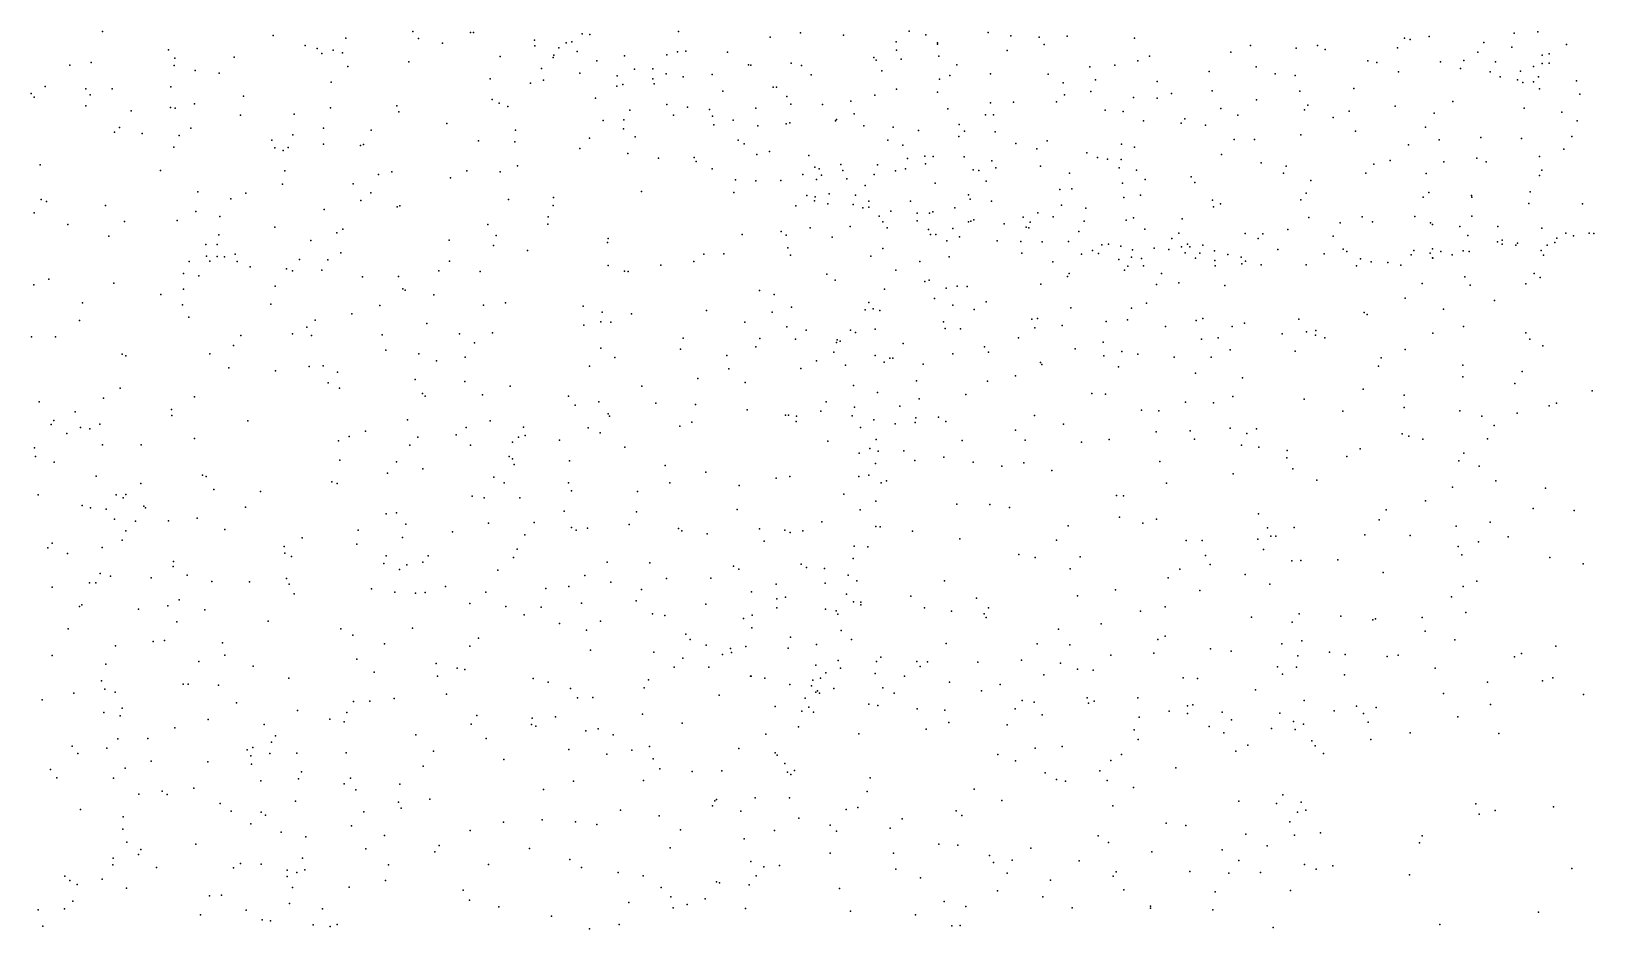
# Model space of a CAD drawing. Header units: metres. Extents: x -25 to 25, y -27.8 to 27.8.
# Drawn here: x 0.058 to 1.441, y -3.968 to -3.174 of the extents above; entities that cross this region are included whole.
import ezdxf

# ---------------------------------------------------------------- set-up
doc = ezdxf.new("R2010")
doc.units = ezdxf.units.M

msp = doc.modelspace()

# ---------------------------------------------------------------- linework, layer by layer
for p in [(0.1209, -3.1745, 12.5348), (0.2719, -3.1781, 4.8905), (0.3956, -3.1747, -1.7591), (0.4466, -3.1756, -11.111), (0.4494, -3.1755, -10.6217), (0.5455, -3.1768, -5.5959), (0.5522, -3.1772, -9.1375), (0.6306, -3.1745, -9.5344), (0.7118, -3.1797, 10.4179), (0.7385, -3.1758, -9.4166), (0.7766, -3.1778, -11.4908), (0.8347, -3.1744, -3.5521), (0.8495, -3.1776, -11.544), (0.9046, -3.1756, 3.8848), (0.9247, -3.1785, 16.5558), (0.9498, -3.1796, -11.6049), (0.9745, -3.1786, -8.7634), (1.295, -3.1791, 16.5787), (1.3702, -3.1761, -29.1251), (1.391, -3.1749, -7.1514), (0.1795, -3.1909, 11.5414), (0.3002, -3.1871, 12.0693), (0.3109, -3.1895, 16.3342), (0.3149, -3.194, -1.7401), (0.3252, -3.1912, 10.8012), (0.3333, -3.1936, -15.9469), (0.3364, -3.1804, 25.7085), (0.4006, -3.1808, 4.8017), (0.4219, -3.1849, 2.5535), (0.5033, -3.1822, 2.6279), (0.5036, -3.1873, 16.3934), (0.5248, -3.1891, -10.4731), (0.5312, -3.1847, -10.3873), (0.5363, -3.1836, -9.8079), (0.5411, -3.1922, -9.9973), (0.6299, -3.1925, -5.6288), (0.6373, -3.1921, -9.0873), (0.6741, -3.1928, -3.7784), (0.8234, -3.1838, -8.9515), (0.8237, -3.1911, 3.3795), (0.8598, -3.1847, 25.0328), (0.8599, -3.1858, -9.3638), (0.9216, -3.1913, -8.8289), (0.9543, -3.1862, -2.2312), (1.0343, -3.1805, -6.0511), (1.1194, -3.1928, -11.6636), (1.1369, -3.1871, 23.015), (1.1772, -3.1893, -11.717), (1.1962, -3.187, -6.4219), (1.2028, -3.1905, -9.3164), (1.267, -3.189, -11.78), (1.2732, -3.1806, -6.6597), (1.278, -3.1816, -9.304), (1.3381, -3.193, -11.73), (1.3432, -3.1842, -11.8098), (1.368, -3.1886, -7.8054), (1.4165, -3.1861, -11.7841), (0.0921, -3.2045, -9.2255), (0.111, -3.202, -5.6598), (0.1844, -3.2046, 16.3257), (0.185, -3.1981, -5.6147), (0.2374, -3.1972, 12.3784), (0.3381, -3.2056, 2.5002), (0.392, -3.2013, -9.1751), (0.4728, -3.1966, -10.9871), (0.5094, -3.2072, -10.6836), (0.5198, -3.1975, -10.5866), (0.5203, -3.1954, 25.5953), (0.5583, -3.2006, 4.6569), (0.5828, -3.196, -10.2747), (0.6081, -3.2076, -9.7222), (0.6202, -3.1953, -3.8414), (0.6927, -3.2041, -23.8508), (0.6948, -3.2045, -9.0236), (0.7304, -3.2027, -11.3669), (0.7396, -3.2047, -24.8739), (0.8034, -3.1975, -5.7543), (0.8056, -3.2001, 25.2596), (0.8278, -3.199, 10.3498), (0.861, -3.1965, -2.1024), (0.8769, -3.2041, -11.4715), (0.9948, -3.2059, -2.3302), (1.0167, -3.2043, -3.0996), (1.0372, -3.2005, 24.7575), (1.0475, -3.1964, -2.5021), (1.1419, -3.2059, 16.6185), (1.2408, -3.2005, -6.5896), (1.2486, -3.202, -8.1716), (1.3049, -3.2013, -6.765), (1.3228, -3.2072, -7.9922), (1.3255, -3.2004, -9.3554), (1.3537, -3.2014, 9.8651), (1.3873, -3.2056, -7.6861), (1.3949, -3.1956, -7.3731), (1.395, -3.2029, -7.4653), (1.4012, -3.1943, -23.4209), (1.4012, -3.2026, -11.6659), (0.203, -3.209, 11.1016), (0.2243, -3.2114, 2.4511), (0.3234, -3.2194, 11.9902), (0.4639, -3.2166, 25.6541), (0.4997, -3.2204, -1.8489), (0.5112, -3.2177, -10.7541), (0.5434, -3.2114, -11.1428), (0.5765, -3.2139, -1.8864), (0.5814, -3.2216, -9.8727), (0.5916, -3.208, -10.1938), (0.6079, -3.2164, -10.3723), (0.6091, -3.221, -11.2162), (0.6199, -3.2121, 4.5928), (0.6349, -3.2146, 22.8271), (0.6606, -3.2127, -11.2825), (0.7482, -3.2128, -9.5246), (0.8107, -3.2093, -3.6231), (0.8616, -3.2168, 4.1211), (0.8707, -3.2136, 3.5793), (0.9067, -3.212, -3.4785), (0.9577, -3.2124, -9.3784), (0.9712, -3.2199, -11.4921), (0.9998, -3.2173, -8.6924), (1.0542, -3.2187, -11.5355), (1.1003, -3.21, -6.2228), (1.1586, -3.212, -8.4246), (1.1763, -3.2136, -11.6209), (1.2679, -3.2102, -11.6786), (1.349, -3.2102, -6.8991), (1.3577, -3.2147, -7.8762), (1.3731, -3.2175, 16.5968), (1.3759, -3.2097, -7.0601), (1.3778, -3.2196, -9.4007), (1.3872, -3.219, -7.224), (1.3918, -3.2146, -7.3002), (1.4253, -3.2182, -11.5737), (0.0579, -3.2295, -1.4983), (0.0604, -3.2327, -4.2815), (0.0702, -3.2234, 12.5812), (0.1062, -3.2253, 22.6153), (0.11, -3.2306, -1.5984), (0.1296, -3.2252, -4.2595), (0.1813, -3.2236, 11.2879), (0.2456, -3.2319, -4.2041), (0.4657, -3.2347, -5.6362), (0.5571, -3.2336, -11.0519), (0.576, -3.223, 10.5329), (0.6698, -3.2274, 2.7868), (0.7144, -3.2238, 16.5181), (0.7175, -3.2239, -5.7227), (0.7266, -3.2322, 25.4187), (0.8044, -3.2309, 3.2351), (0.8236, -3.2257, -9.4591), (0.8599, -3.2283, -5.8524), (0.9722, -3.2305, 24.8515), (0.9956, -3.2278, 22.9718), (1.0332, -3.233, -2.9276), (1.0544, -3.2335, -2.7313), (1.0669, -3.2294, 10.1649), (1.103, -3.227, -9.3713), (1.1421, -3.2351, -6.3754), (1.1804, -3.2275, 10.0264), (1.2284, -3.2249, 16.6479), (1.3925, -3.2254, -7.6047), (1.4283, -3.2301, -11.4352), (0.1061, -3.2405, 5.0377), (0.1462, -3.2449, -1.6658), (0.1812, -3.2419, 25.8466), (0.1853, -3.2425, 11.4388), (0.2024, -3.2386, -1.7238), (0.2431, -3.2485, -9.176), (0.2906, -3.2476, -5.6526), (0.3227, -3.2422, -4.1532), (0.3814, -3.2403, -25.5888), (0.3832, -3.2458, 10.7512), (0.4719, -3.238, 10.6444), (0.4797, -3.2409, -4.0164), (0.5875, -3.2441, 16.4794), (0.6203, -3.2392, -9.9914), (0.6263, -3.2487, -1.949), (0.6387, -3.2416, -10.0957), (0.6582, -3.2437, -10.1823), (0.699, -3.2425, -9.651), (0.7301, -3.2388, -11.2766), (0.7582, -3.2392, 2.9819), (0.7833, -3.2362, 25.3525), (0.7862, -3.2473, 4.3313), (0.869, -3.2431, 25.1538), (0.9024, -3.2483, 3.8758), (0.9067, -3.2377, -9.4372), (0.9093, -3.2482, -2.2434), (0.9272, -3.2371, -11.4182), (0.9652, -3.2368, -3.3759), (1.0081, -3.2442, -3.2474), (1.0241, -3.2455, 16.6555), (1.1107, -3.2427, 24.7111), (1.1256, -3.2486, 10.0958), (1.1846, -3.2438, -11.4857), (1.1876, -3.2397, -8.3635), (1.2243, -3.2451, -9.3989), (1.265, -3.2407, -11.5579), (1.2993, -3.2469, -8.0535), (1.316, -3.2366, -6.8394), (1.3789, -3.2424, -7.1314), (1.4123, -3.246, -11.3635), (0.1359, -3.2594, -5.7047), (0.1991, -3.2602, 11.213), (0.3166, -3.2602, 12.1573), (0.3586, -3.2619, 16.4074), (0.4256, -3.2559, -28.7082), (0.4864, -3.262, -9.1143), (0.564, -3.2533, -10.9474), (0.5819, -3.2606, -10.8063), (0.5824, -3.2527, 25.5739), (0.6608, -3.2495, 10.4805), (0.6619, -3.2572, -11.1661), (0.6791, -3.2531, -10.3748), (0.7008, -3.2581, -2.021), (0.726, -3.2564, 2.8952), (0.7293, -3.2555, -3.7553), (0.7695, -3.2535, -5.7908), (0.7706, -3.2524, -2.0752), (0.7947, -3.258, 3.1442), (0.8206, -3.2592, 4.2237), (0.8431, -3.2622, -2.1506), (0.879, -3.2569, 3.6377), (0.8837, -3.2628, -3.5634), (1.0421, -3.2537, -2.8159), (1.0755, -3.2556, -11.4301), (1.0788, -3.252, -8.5536), (1.0971, -3.2576, -6.3073), (1.21, -3.2508, -8.2849), (1.2299, -3.2629, -6.6507), (1.2917, -3.2591, 22.9753), (1.426, -3.2537, 23.0078), (0.1315, -3.2636, -9.2039), (0.156, -3.2649, 2.4189), (0.1841, -3.2768, -27.0972), (0.1887, -3.2666, 4.9552), (0.2709, -3.2707, 25.7801), (0.2894, -3.2661, -1.7912), (0.3164, -3.2742, 22.6444), (0.3494, -3.2754, 4.8485), (0.3518, -3.2747, 12.052), (0.4536, -3.2714, -1.8685), (0.4857, -3.2721, 4.7355), (0.5518, -3.269, 2.6399), (0.5923, -3.2677, -10.8753), (0.6835, -3.2707, -9.9877), (0.6889, -3.2739, -8.986), (0.8159, -3.2706, 3.3414), (0.8292, -3.2752, -3.6519), (0.8787, -3.2675, 4.0299), (0.9109, -3.2634, 25.0395), (0.9293, -3.2738, -2.3211), (0.9569, -3.2713, -6.06), (1.0227, -3.2742, -6.1819), (1.0342, -3.2768, -3.057), (1.1223, -3.27, -9.435), (1.1405, -3.2702, 16.691), (1.1815, -3.2661, -6.5632), (1.2767, -3.2749, -6.7908), (1.3039, -3.2703, 24.6522), (1.3408, -3.2685, 16.667), (1.3768, -3.2692, -11.2774), (1.4211, -3.2676, -9.5143), (0.2734, -3.2774, 16.4064), (0.2808, -3.2798, 10.9305), (0.2852, -3.2771, 4.8929), (0.5435, -3.2781, -5.6961), (0.5857, -3.2824, 4.6337), (0.613, -3.2867, -3.9154), (0.6445, -3.286, -10.7171), (0.6463, -3.2897, -10.8224), (0.7, -3.2833, -11.0812), (0.7112, -3.2808, 4.475), (0.7459, -3.2842, -10.2225), (0.8332, -3.287, -11.221), (0.8487, -3.285, 4.1427), (0.856, -3.2851, -5.9292), (0.8835, -3.2855, 3.7136), (0.9079, -3.2889, -6.0067), (0.9477, -3.2785, 10.3012), (0.9921, -3.2818, -9.4835), (1.0014, -3.286, -11.3002), (1.0103, -3.2874, -2.544), (1.0225, -3.2879, -2.6539), (1.1111, -3.2834, -11.3358), (1.1463, -3.2907, -8.4326), (1.2604, -3.2888, -8.1373), (1.3078, -3.2898, -6.8948), (1.3372, -3.2865, -6.9847), (1.3454, -3.2898, -9.5309), (1.3926, -3.2851, -7.6741), (1.4142, -3.2787, -11.1868), (0.0659, -3.2925, -1.6028), (0.1723, -3.2975, -1.7517), (0.2822, -3.2978, -28.4313), (0.3653, -3.3012, 10.812), (0.3769, -3.2986, 25.7301), (0.4288, -3.3041, -25.3153), (0.4433, -3.2977, -5.6991), (0.4728, -3.2988, 2.5591), (0.4882, -3.2933, 16.4819), (0.6604, -3.296, -5.7602), (0.7406, -3.301, -9.9568), (0.7513, -3.2945, 10.4301), (0.7552, -3.296, 4.3886), (0.7573, -3.3016, -10.0911), (0.7744, -3.2922, -10.2963), (0.7761, -3.2975, -9.692), (0.8038, -3.301, 3.2002), (0.8068, -3.2924, -8.9043), (0.8228, -3.2979, -9.618), (0.8315, -3.2961, 3.4562), (0.8491, -3.2918, 25.2631), (0.8913, -3.297, -9.5738), (0.8965, -3.2976, 16.6637), (0.9116, -3.2952, -8.7916), (0.9511, -3.2936, -11.2409), (0.9766, -3.2999, 22.8939), (1.0206, -3.2952, -8.6341), (1.0359, -3.2974, -3.1455), (1.0843, -3.3031, -11.2611), (1.1661, -3.2998, -11.2658), (1.1684, -3.2937, 22.9068), (1.2389, -3.3, -6.7224), (1.2461, -3.2919, -11.3096), (1.2922, -3.3001, -11.2323), (1.3926, -3.3021, -7.4454), (1.3946, -3.2972, -7.5638), (0.2053, -3.3164, -4.291), (0.2479, -3.3176, -5.7307), (0.2803, -3.3096, -4.2346), (0.3427, -3.3093, -4.1909), (0.3585, -3.3174, -9.1255), (0.5979, -3.3162, 16.5481), (0.6796, -3.317, 4.5302), (0.6811, -3.3058, -3.8545), (0.6992, -3.3066, -10.7603), (0.7213, -3.3065, 16.601), (0.7528, -3.3054, -9.8248), (0.7639, -3.3181, -10.6124), (0.7795, -3.3049, -10.4179), (0.7959, -3.3108, -11.0831), (0.8578, -3.3088, -8.8499), (0.9029, -3.3071, -11.1859), (0.968, -3.3144, -6.1603), (0.9787, -3.3138, -3.4441), (1.0236, -3.3089, -6.2498), (1.0436, -3.3054, -23.5206), (1.0877, -3.3083, -24.69), (1.1862, -3.3177, -9.5507), (1.1903, -3.3065, -8.3324), (1.2947, -3.3169, -15.6571), (1.3842, -3.3163, -7.365), (0.0666, -3.3232, -4.3436), (0.0714, -3.3251, 2.3896), (0.1235, -3.3284, 25.9004), (0.2345, -3.3227, 12.3423), (0.317, -3.332, 11.8358), (0.3495, -3.3241, -1.866), (0.3816, -3.3297, -5.7271), (0.384, -3.3287, 22.6657), (0.4802, -3.3231, -4.0808), (0.5197, -3.3285, -5.7456), (0.52, -3.3214, 10.6319), (0.7344, -3.3288, -2.1231), (0.7443, -3.3197, -28.9788), (0.7509, -3.3245, 2.9289), (0.7517, -3.3209, -3.781), (0.7628, -3.327, -10.8646), (0.7853, -3.3277, -9.8853), (0.7872, -3.3194, 4.3289), (0.7938, -3.3307, 3.0964), (0.799, -3.3247, -11.0078), (0.799, -3.33, -2.1952), (0.8359, -3.3248, 22.8513), (0.8751, -3.3305, -10.2719), (0.8873, -3.319, 3.8033), (0.8888, -3.3229, 3.9043), (0.9077, -3.3248, -6.0719), (0.9697, -3.3282, -2.4768), (0.991, -3.3308, 24.9054), (1.0248, -3.3213, 10.2516), (1.0394, -3.3195, -3.2122), (1.1031, -3.3238, -8.4938), (1.1041, -3.3298, 24.771), (1.1102, -3.327, -9.5732), (1.1814, -3.3234, -11.1747), (1.2896, -3.3211, -8.0802), (1.3323, -3.3197, -7.9903), (1.3326, -3.321, 22.8968), (1.3832, -3.3267, -7.781), (1.4305, -3.327, -9.6617), (0.0604, -3.3351, -5.8318), (0.0903, -3.3454, 12.5113), (0.1405, -3.3427, -9.1751), (0.1869, -3.3418, -5.7621), (0.2035, -3.3337, 2.4171), (0.2247, -3.3381, 11.1764), (0.4618, -3.3452, 4.7609), (0.5149, -3.3451, 22.7191), (0.5154, -3.3385, -1.9683), (0.8083, -3.3378, -10.9384), (0.8115, -3.3431, -10.718), (0.8187, -3.3334, -10.0746), (0.8418, -3.3421, -10.6066), (0.8419, -3.3353, 3.5287), (0.8528, -3.3354, -10.1633), (0.8558, -3.3341, -2.2852), (0.8872, -3.3429, 10.3579), (0.8894, -3.3424, -10.4855), (0.892, -3.3411, -23.734), (0.9188, -3.3447, -10.4149), (0.9358, -3.3388, -9.6553), (0.9418, -3.3432, -10.3164), (0.9487, -3.3349, -11.0799), (0.9621, -3.3386, 25.023), (0.9897, -3.3425, 16.7383), (1.0268, -3.3416, -3.3277), (1.0334, -3.3394, -6.3246), (1.0764, -3.3404, -6.4213), (1.1886, -3.3392, 24.7207), (1.2163, -3.3438, -9.6214), (1.2358, -3.3386, 10.0008), (1.2448, -3.3429, -8.18), (1.2823, -3.3383, -23.5545), (1.2961, -3.3437, 16.7663), (1.2978, -3.3453, -6.95), (1.3328, -3.338, -7.0634), (0.1266, -3.3557, -5.812), (0.2239, -3.3544, -16.0694), (0.2734, -3.3478, 2.4398), (0.3054, -3.3594, 4.8779), (0.3283, -3.3528, 10.9018), (0.3336, -3.3494, 12.2231), (0.4276, -3.3591, -1.9318), (0.4694, -3.355, 10.6994), (0.5685, -3.3577, 2.6286), (0.6871, -3.3541, -8.9607), (0.7214, -3.3516, 25.4817), (0.726, -3.3548, 2.8439), (0.7471, -3.3482, -5.9054), (0.7666, -3.3564, -8.9037), (0.7826, -3.3472, 25.409), (0.8153, -3.3483, 3.3397), (0.8519, -3.3496, -10.8583), (0.8538, -3.3541, 25.3223), (0.8585, -3.3543, -9.8779), (0.8682, -3.3599, 4.0665), (0.8735, -3.3488, -3.6599), (0.8794, -3.3561, -10.7841), (0.9128, -3.3599, -10.6732), (0.9383, -3.3478, -10.2072), (0.9408, -3.3483, -10.9984), (0.9849, -3.3514, -2.5962), (1.0434, -3.3493, -2.9618), (1.0671, -3.3577, -3.1205), (1.0733, -3.353, -11.0365), (1.1322, -3.3533, -29.0467), (1.1435, -3.3578, -11.0038), (1.1478, -3.3537, 10.1079), (1.17, -3.3498, -6.6166), (1.2099, -3.3557, -8.2673), (1.322, -3.347, -9.6664), (1.3292, -3.3549, -9.749), (1.3557, -3.3471, -10.9409), (1.3595, -3.3593, -10.2589), (1.3948, -3.3487, -10.8723), (1.4078, -3.3573, -10.7874), (1.416, -3.3529, 24.7116), (1.4226, -3.3553, -10.0127), (1.4365, -3.3531, -9.9375), (1.4406, -3.3532, -10.0854), (0.2123, -3.3629, 22.6284), (0.213, -3.3733, -28.1836), (0.2224, -3.3631, 11.391), (0.2225, -3.3737, 25.8344), (0.2383, -3.3717, -26.0161), (0.332, -3.3703, -4.2453), (0.467, -3.3639, 16.5299), (0.497, -3.3684, 2.5601), (0.5678, -3.3611, 25.6234), (0.6532, -3.3715, -3.9351), (0.6708, -3.3714, 2.7456), (0.7275, -3.3659, 4.4501), (0.7297, -3.3725, 10.4863), (0.801, -3.3732, -2.2659), (0.8115, -3.3664, -3.7461), (0.9336, -3.3603, -9.8163), (0.9344, -3.3706, -8.7271), (0.9524, -3.3605, -6.2238), (0.9757, -3.3604, -10.5266), (0.9874, -3.3716, -10.6876), (0.9971, -3.3684, -10.8683), (1.0024, -3.371, -10.0512), (1.0052, -3.3633, -10.1856), (1.0112, -3.3628, -9.7231), (1.022, -3.3646, -10.9608), (1.0324, -3.3676, -2.888), (1.0517, -3.3663, -10.3612), (1.0645, -3.3673, -3.0498), (1.0757, -3.3652, -10.2907), (1.079, -3.3705, -10.4457), (1.081, -3.3626, -9.6793), (1.0831, -3.365, 22.8013), (1.0919, -3.3708, -6.5045), (1.0946, -3.3636, 10.1904), (1.1049, -3.3686, -10.9433), (1.1167, -3.3718, -10.1786), (1.1611, -3.3675, -10.3139), (1.2021, -3.3712, -10.2248), (1.2189, -3.3671, -10.9421), (1.2221, -3.3691, -9.7557), (1.279, -3.3722, -9.8226), (1.2813, -3.3684, -10.3327), (1.2958, -3.3708, -10.4352), (1.298, -3.3669, -10.866), (1.3054, -3.3692, -10.1484), (1.3154, -3.3722, -9.9097), (1.3251, -3.3686, -10.0655), (1.3304, -3.3691, 22.8267), (1.3555, -3.3607, -10.3415), (1.3596, -3.3628, -9.8524), (1.3716, -3.3635, -10.4674), (1.373, -3.3619, -7.8513), (1.394, -3.3683, -29.035), (1.396, -3.3725, -7.711), (1.3993, -3.3636, -10.6388), (1.4062, -3.3612, 22.8626), (0.1975, -3.378, -24.5118), (0.2158, -3.3776, -27.7244), (0.2289, -3.3738, 4.9222), (0.2402, -3.378, 11.2771), (0.2515, -3.3829, 11.5145), (0.2838, -3.3844, 11.6459), (0.2891, -3.3862, -9.116), (0.2953, -3.3764, -1.8936), (0.315, -3.3857, 10.9834), (0.3204, -3.3766, -24.3341), (0.4186, -3.3864, 12.0228), (0.4281, -3.3777, 10.7815), (0.4553, -3.3869, -5.796), (0.5683, -3.3815, -5.8222), (0.5828, -3.3867, -24.0636), (0.586, -3.3869, -4.0181), (0.6151, -3.3814, 4.6093), (0.6441, -3.3781, -5.8593), (0.823, -3.3857, 3.425), (0.8443, -3.3779, -6.0605), (0.8701, -3.374, -8.8076), (0.9618, -3.3784, 25.1228), (1.0202, -3.3762, -10.7837), (1.0253, -3.3857, -3.4141), (1.0282, -3.3823, -9.8808), (1.0314, -3.3741, -10.5963), (1.0404, -3.3753, -10.1112), (1.0421, -3.3819, -9.956), (1.0883, -3.3752, -10.8526), (1.1053, -3.3772, -10.5914), (1.1057, -3.3819, -9.8558), (1.1287, -3.3742, -10.5056), (1.1292, -3.3802, -10.7752), (1.1323, -3.3777, -10.0747), (1.1463, -3.3811, -10.6716), (1.1862, -3.3809, 16.8037), (1.2307, -3.3819, -9.8873), (1.2343, -3.3756, -10.8375), (1.2436, -3.3782, -10.5275), (1.2583, -3.3789, -10.0254), (1.27, -3.3812, -10.688), (1.298, -3.3749, -10.7693), (1.2982, -3.3752, -10.584), (0.0602, -3.3988, -1.7107), (0.0735, -3.3937, 25.9272), (0.1309, -3.3971, -1.7913), (0.1926, -3.3886, -5.8174), (0.2063, -3.3907, 16.4911), (0.2737, -3.4, -4.3034), (0.3509, -3.3916, 25.7557), (0.3829, -3.3913, 2.471), (0.7619, -3.3892, -3.8254), (0.7693, -3.3946, 22.7754), (0.8487, -3.3958, -2.3715), (0.8525, -3.3945, 3.6119), (0.8773, -3.4, 3.8065), (0.8861, -3.4001, -2.443), (0.9513, -3.3982, 22.7789), (0.9748, -3.3914, -3.5301), (0.9765, -3.3886, -8.6644), (1.0536, -3.3983, 24.8796), (1.058, -3.3887, -3.2747), (1.0735, -3.3969, -8.5163), (1.114, -3.3994, 22.723), (1.2887, -3.3975, -7.0023), (1.3265, -3.3917, -8.0088), (1.3312, -3.3991, -7.1559), (1.3804, -3.3977, -7.4311), (1.3879, -3.3888, 9.9126), (1.3933, -3.3921, -7.5901), (0.1033, -3.4147, 16.49), (0.1725, -3.4072, -9.1441), (0.1926, -3.4024, 12.3649), (0.3866, -3.4023, -5.8079), (0.3888, -3.4034, 4.8269), (0.4143, -3.4075, -4.212), (0.4775, -3.4146, 4.7492), (0.7023, -3.4037, 4.5056), (0.7153, -3.4073, 2.7931), (0.799, -3.4143, 3.1213), (0.813, -3.4024, 3.2707), (0.8573, -3.4107, -6.1633), (0.8674, -3.4015, 3.7186), (0.9029, -3.4137, 16.7735), (1.0449, -3.4148, 16.8168), (1.2737, -3.4106, 16.8274), (1.3528, -3.4126, 24.7126), (0.1918, -3.4163, -27.9507), (0.1973, -3.4273, 2.4006), (0.2698, -3.4158, 11.4374), (0.3416, -3.4243, 11.7139), (0.3664, -3.4171, 12.1684), (0.4582, -3.4166, -9.0426), (0.5463, -3.4175, -2.0692), (0.5632, -3.4229, 4.6603), (0.5892, -3.4242, -16.0763), (0.6554, -3.4215, 16.6682), (0.7135, -3.4228, 25.5274), (0.7307, -3.4183, -6.0152), (0.7959, -3.4209, -6.0985), (0.8029, -3.42, 16.7399), (0.8089, -3.4215, 4.2607), (0.8733, -3.4167, -3.7126), (0.8922, -3.4204, 22.2554), (0.9433, -3.4289, 22.6342), (0.9485, -3.4285, 22.4349), (0.9779, -3.419, -2.6539), (1.0316, -3.4194, 24.971), (1.0946, -3.4284, 22.579), (1.1796, -3.429, 24.7803), (1.2373, -3.4232, 10.0656), (1.2402, -3.4248, -6.8798), (1.3075, -3.4202, 22.7335), (0.1007, -3.4303, 5.0118), (0.2891, -3.4419, -5.8853), (0.3017, -3.436, 11.5624), (0.3091, -3.4299, -1.9553), (0.3685, -3.4428, -5.8745), (0.4079, -3.4328, 10.8793), (0.4369, -3.4419, 16.5923), (0.4662, -3.441, 22.6724), (0.5468, -3.4344, -4.0907), (0.5619, -3.4315, -8.9962), (0.5707, -3.4318, 2.6185), (0.6893, -3.4317, -2.2161), (0.7264, -3.4359, 4.4448), (0.7435, -3.4389, 2.8889), (0.783, -3.4388, 22.3626), (0.7872, -3.4409, 22.2412), (0.8048, -3.438, 25.4255), (0.8651, -3.4315, 22.4461), (0.8667, -3.4374, 3.9187), (0.8803, -3.4375, -8.7678), (0.946, -3.4367, -3.6318), (0.9702, -3.4345, 22.1364), (1.0092, -3.4311, 10.3606), (1.0279, -3.4297, 22.3922), (1.0616, -3.4354, 22.209), (1.0889, -3.4301, -3.1212), (1.1207, -3.4356, 10.2435), (1.1315, -3.4326, 22.384), (1.165, -3.4421, -8.3522), (1.1863, -3.4402, 22.469), (1.1947, -3.4392, 10.1509), (1.2981, -3.4415, 22.6259), (1.3254, -3.4355, 10.0002), (1.3805, -3.4412, -7.5051), (0.0582, -3.4446, -0.2003), (0.0795, -3.4446, -4.4159), (0.2369, -3.4522, 22.63), (0.2434, -3.4434, -1.9343), (0.306, -3.4434, 12.2488), (0.3717, -3.4566, -4.2653), (0.4501, -3.4501, -5.8988), (0.5618, -3.4547, 10.6964), (0.6323, -3.4555, 25.6012), (0.6347, -3.4458, -8.9595), (0.699, -3.4536, 22.388), (0.7027, -3.4461, 22.664), (0.7342, -3.4468, -8.8892), (0.7706, -3.4498, 22.1265), (0.7712, -3.4472, 22.5782), (0.7737, -3.4484, 22.4929), (0.8294, -3.4507, -3.7795), (0.9016, -3.4534, 22.0353), (0.9315, -3.4456, -6.3471), (0.9817, -3.4554, 25.1549), (1.0066, -3.4493, -8.6006), (1.0934, -3.4468, -6.5896), (1.1081, -3.4455, -8.4432), (1.1188, -3.4563, 22.0917), (1.1944, -3.4433, -8.2777), (1.2025, -3.4457, -6.8095), (1.2737, -3.4559, 22.4456), (1.384, -3.4466, 22.6764), (1.3955, -3.4526, 24.7866), (0.1385, -3.4601, 22.6277), (0.1416, -3.4615, -5.9562), (0.216, -3.4596, -4.3715), (0.3163, -3.4702, 11.2622), (0.4009, -3.4596, -2.0253), (0.4166, -3.4659, 11.8021), (0.442, -3.4627, 2.5132), (0.552, -3.4705, 22.6718), (0.5743, -3.4629, -2.1374), (0.6733, -3.4613, 22.2636), (0.7527, -3.466, 10.5532), (0.7682, -3.4583, 4.348), (0.7785, -3.4697, -3.8512), (0.8048, -3.4612, -23.9282), (0.8126, -3.467, 3.3584), (0.8177, -3.4634, 22.0562), (0.8203, -3.4635, 3.5204), (0.8471, -3.4689, -2.4261), (0.8733, -3.4597, -6.2759), (0.9051, -3.4582, -2.5204), (0.9511, -3.4674, -2.5988), (0.9522, -3.469, -6.4262), (1.007, -3.4616, -3.5284), (1.023, -3.4577, 22.0508), (1.037, -3.46, -3.4635), (1.0692, -3.4626, -2.9631), (1.1019, -3.4627, -3.2655), (1.1763, -3.4573, 22.1718), (1.2524, -3.4633, -6.9953), (1.3248, -3.4698, -7.2726), (0.2326, -3.4722, -5.9375), (0.274, -3.4747, 2.4344), (0.3039, -3.4708, -9.0777), (0.329, -3.476, 11.1631), (0.3975, -3.4824, 10.9627), (0.4417, -3.4843, 4.7551), (0.6478, -3.4816, 22.4956), (0.6751, -3.473, 22.1009), (0.7389, -3.4726, -2.3225), (0.8414, -3.4836, 3.9813), (0.9042, -3.4839, -8.7193), (0.929, -3.4793, 10.4593), (1.0201, -3.4712, 25.0664), (1.0881, -3.4769, -3.3401), (1.1298, -3.4808, -6.6917), (1.2502, -3.4707, 22.2326), (1.3248, -3.4801, -7.9755), (1.3772, -3.4754, -7.5703), (0.1367, -3.4901, 25.8778), (0.2023, -3.4976, 2.4028), (0.3206, -3.4855, 11.387), (0.3308, -3.49, 4.8378), (0.4041, -3.4947, -5.9505), (0.4066, -3.4971, 25.7378), (0.4573, -3.496, 12.0678), (0.4817, -3.4882, -5.9674), (0.5333, -3.4971, -4.1287), (0.5982, -3.4882, -6.0076), (0.6897, -3.485, 10.6219), (0.7856, -3.4878, 3.073), (0.8068, -3.494, 16.8073), (0.885, -3.4957, 16.8394), (0.9965, -3.4948, -2.6941), (1.0086, -3.4953, 21.9283), (1.1213, -3.4973, 10.3098), (1.2366, -3.491, -8.1602), (1.2727, -3.4964, -7.1182), (1.3709, -3.486, -24.6115), (1.4392, -3.4923, 9.9524), (0.0649, -3.5022, 0.1575), (0.0968, -3.511, -1.8697), (0.1219, -3.499, 16.5632), (0.1819, -3.509, 4.9203), (0.5392, -3.5052, -8.9799), (0.5601, -3.5022, 2.6199), (0.6105, -3.5032, 22.2233), (0.6456, -3.5046, -6.0911), (0.6914, -3.5092, 4.4672), (0.7566, -3.5103, 2.9573), (0.7613, -3.5021, -8.8493), (0.7865, -3.5069, 4.2733), (0.8266, -3.5061, 4.0688), (0.8436, -3.4995, 3.8562), (1.0405, -3.5094, -2.8504), (1.0556, -3.5101, -8.4865), (1.0794, -3.5024, 24.8975), (1.104, -3.503, 21.94), (1.1842, -3.4997, 22.0252), (1.2186, -3.5103, 10.2067), (1.2729, -3.5071, 22.0905), (1.3221, -3.5101, -7.3303), (1.401, -3.5056, 22.3815), (1.4076, -3.5034, 16.8698), (0.0756, -3.5221, 4.9807), (0.0779, -3.5188, 2.3588), (0.1014, -3.525, -0.2778), (0.1186, -3.522, 12.4146), (0.1824, -3.5142, -1.991), (0.2497, -3.5189, -6.0027), (0.3908, -3.518, -2.0869), (0.4428, -3.5249, -9.0038), (0.4641, -3.519, -2.132), (0.4934, -3.5247, 2.5615), (0.5508, -3.5251, 4.6295), (0.5685, -3.5127, 22.5561), (0.5697, -3.5147, 22.3332), (0.6318, -3.5237, -28.8361), (0.6426, -3.52, 22.0255), (0.7253, -3.514, 2.871), (0.728, -3.514, 25.5289), (0.7349, -3.5195, -6.2302), (0.735, -3.5149, 4.3891), (0.7844, -3.5144, -2.4019), (0.7916, -3.5248, 3.167), (0.8036, -3.518, 3.3059), (0.8225, -3.5215, 3.6958), (0.8402, -3.5205, 21.8789), (0.8407, -3.5162, 25.4004), (0.8608, -3.5158, -6.3593), (0.8672, -3.5196, -3.7685), (0.9456, -3.5143, 25.2457), (0.9713, -3.522, -3.6521), (1.1189, -3.5256, -24.709), (1.3416, -3.5148, 22.176), (1.3525, -3.5231, -7.817), (1.3727, -3.5121, -7.6762), (0.0894, -3.5301, -0.3938), (0.1098, -3.5261, -0.0463), (0.2023, -3.5347, -9.0807), (0.3298, -3.5368, -4.3273), (0.3393, -3.5327, 22.64), (0.3536, -3.5281, 12.2142), (0.4, -3.5334, -28.6101), (0.4338, -3.5313, -6.0209), (0.4839, -3.5378, 4.6931), (0.4892, -3.5335, 11.7829), (0.4951, -3.5318, 10.8796), (0.5255, -3.5362, 11.8642), (0.5614, -3.5296, -6.0902), (0.7629, -3.5369, -3.8976), (0.8055, -3.5356, 3.4379), (0.8817, -3.5364, -2.5255), (0.9288, -3.5271, 21.8603), (0.9374, -3.536, -6.5001), (0.9872, -3.5378, -8.5919), (1.0117, -3.5355, -3.5843), (1.0535, -3.5288, 24.9993), (1.0836, -3.5278, -23.7904), (1.0873, -3.5352, -3.4457), (1.1336, -3.5303, -3.1245), (1.1422, -3.526, -15.8245), (1.2712, -3.5306, 24.7532), (1.2769, -3.5325, -8.0417), (1.2894, -3.5351, -7.2523), (1.3466, -3.5349, -7.4561), (0.0609, -3.5428, -0.5268), (0.0618, -3.5506, 0.271), (0.121, -3.5401, -0.1271), (0.1551, -3.5402, -6.0784), (0.3928, -3.5406, 2.4854), (0.4466, -3.5404, 11.6833), (0.4807, -3.5504, 16.7055), (0.4837, -3.5527, 22.5125), (0.5831, -3.5423, -4.0963), (0.7905, -3.5476, 25.4623), (0.7999, -3.5433, -6.3328), (0.8074, -3.5457, 3.5368), (0.8301, -3.5455, -3.8236), (0.8656, -3.5512, -6.4341), (1.129, -3.5406, -3.3082), (1.1441, -3.5423, -3.2267), (1.1689, -3.5517, -8.26), (1.1693, -3.5452, 24.8252), (1.222, -3.5505, 16.9314), (1.2338, -3.5438, 21.9737), (1.3255, -3.5475, 10.1056), (0.0782, -3.5555, -9.1156), (0.2095, -3.5669, 22.613), (0.3311, -3.5538, -2.1022), (0.3732, -3.5652, -9.0104), (0.3811, -3.5551, -6.0643), (0.4044, -3.5614, 22.5838), (0.4852, -3.5577, -6.1234), (0.5341, -3.5542, -2.2168), (0.619, -3.5584, 2.6973), (0.655, -3.5645, 4.4936), (0.7991, -3.5669, 3.37), (0.8051, -3.5566, -8.7895), (0.8399, -3.5541, 10.5696), (0.8915, -3.5555, -28.949), (0.9167, -3.5591, 25.3173), (0.9363, -3.556, -24.8183), (0.9609, -3.5628, -6.5623), (1.0567, -3.5549, 16.927), (1.1215, -3.5659, -6.7898), (1.1742, -3.5614, 21.8881), (1.3213, -3.5543, -7.9418), (1.3391, -3.5592, 22.0553), (0.1153, -3.568, 0.1153), (0.1548, -3.5743, -4.4459), (0.2126, -3.5683, 25.8197), (0.2196, -3.5796, -4.4168), (0.324, -3.5728, -6.1149), (0.3287, -3.5743, -16.2078), (0.4673, -3.5688, 22.3671), (0.4764, -3.5738, 10.984), (0.5332, -3.5738, -8.9578), (0.5361, -3.581, -4.1604), (0.623, -3.5737, 16.785), (0.6844, -3.5762, 2.7871), (0.7172, -3.5697, 21.8527), (0.7291, -3.5682, -6.3131), (0.7903, -3.5683, 4.1875), (0.8099, -3.5739, -2.4662), (0.8146, -3.572, 3.7646), (1.0625, -3.5742, -2.8745), (1.1956, -3.5713, -6.9768), (1.3155, -3.5777, 16.939), (1.3539, -3.5721, -7.7597), (1.3978, -3.5784, 10.0638), (0.0641, -3.5844, 25.8945), (0.103, -3.594, 4.9331), (0.1329, -3.5844, -0.3278), (0.1391, -3.5871, -2.0474), (0.1415, -3.584, -9.0781), (0.1575, -3.5943, -0.1648), (0.2608, -3.5816, -9.0397), (0.448, -3.5857, 12.1354), (0.4586, -3.5871, -4.2419), (0.4904, -3.587, -25.4156), (0.5944, -3.5814, 10.8139), (0.7771, -3.5837, 3.0936), (0.8053, -3.59, -6.4232), (0.8771, -3.5928, -6.5009), (0.9063, -3.5929, -2.5955), (1.0182, -3.585, -2.745), (1.0244, -3.5853, -8.4983), (1.2916, -3.5896, -7.3519), (0.1104, -3.5958, -0.4745), (0.1243, -3.597, 16.6443), (0.1315, -3.606, 2.3719), (0.1503, -3.6078, 0.0664), (0.1589, -3.596, -27.7746), (0.1794, -3.6075, -6.2194), (0.2046, -3.605, -26.0634), (0.2474, -3.5954, -2.1302), (0.3721, -3.6013, -6.1889), (0.3812, -3.6002, -24.2979), (0.5296, -3.5989, 12.0693), (0.5936, -3.5995, 11.9184), (0.6825, -3.5975, -4.0137), (0.7576, -3.6083, 4.2979), (0.7913, -3.5976, 3.2498), (0.9236, -3.5955, -8.6461), (1.0208, -3.6043, -3.6265), (1.0537, -3.6058, -8.4374), (1.1438, -3.6011, -6.8876), (1.2506, -3.6066, -7.2383), (1.2569, -3.5978, -23.8953), (1.3488, -3.6086, -7.6755), (1.3871, -3.5965, 24.8002), (1.4234, -3.5984, 22.0967), (0.1415, -3.6163, -0.4057), (0.2293, -3.615, 2.4157), (0.2977, -3.6226, -28.4064), (0.3472, -3.6158, 2.4726), (0.3863, -3.6221, 22.4947), (0.3895, -3.6103, -2.1926), (0.4306, -3.617, -6.239), (0.4625, -3.6095, 11.461), (0.4948, -3.6197, 11.5526), (0.503, -3.609, 2.5803), (0.5361, -3.6134, 25.6746), (0.54, -3.6156, 10.9481), (0.55, -3.614, -6.2758), (0.5869, -3.6107, 4.5555), (0.6308, -3.6143, -4.0828), (0.6337, -3.6163, -8.8993), (0.6561, -3.619, -2.3789), (0.7024, -3.6146, 4.3871), (0.7247, -3.6158, -2.4304), (0.7296, -3.6178, -6.4084), (0.7407, -3.6164, 2.9466), (0.8053, -3.6124, 4.0019), (0.809, -3.6126, 3.9034), (0.8376, -3.6166, -2.5225), (0.9756, -3.6119, 16.9529), (1.0415, -3.6096, -6.7249), (1.152, -3.6136, 16.9701), (1.1547, -3.621, -3.027), (1.1594, -3.6211, -3.3382), (1.1756, -3.6134, -3.2021), (1.2379, -3.6199, -8.0846), (1.2782, -3.6204, 10.3113), (1.3188, -3.612, -7.8793), (1.365, -3.6217, 21.9775), (0.0726, -3.6312, 0.3636), (0.0765, -3.6271, -0.6344), (0.0901, -3.6362, -9.0866), (0.1206, -3.6309, -6.2823), (0.1385, -3.6245, 25.8465), (0.2816, -3.6302, 16.7087), (0.2824, -3.6359, 4.8131), (0.346, -3.6282, -6.2495), (0.4879, -3.6326, -2.2733), (0.7066, -3.6254, 10.7693), (0.7861, -3.6298, 10.7018), (0.7982, -3.6305, 3.6648), (0.8796, -3.6234, 21.7428), (0.9651, -3.6245, -8.5873), (1.0799, -3.6248, -3.5383), (1.0941, -3.6249, 10.5464), (1.1433, -3.6236, 10.4707), (1.1485, -3.6328, -3.4181), (1.3207, -3.6301, -28.929), (1.3387, -3.626, 10.2262), (0.1834, -3.6479, -0.0034), (0.1839, -3.6434, -0.0934), (0.2882, -3.639, 22.5844), (0.3698, -3.6452, -25.7868), (0.3721, -3.6384, -4.3416), (0.3902, -3.6462, 12.1889), (0.4044, -3.644, 2.5098), (0.4091, -3.6385, 16.7618), (0.4847, -3.6398, 4.6425), (0.5674, -3.644, 21.873), (0.6054, -3.6445, -6.3438), (0.6794, -3.6474, 11.8889), (0.6841, -3.6501, -8.8404), (0.7393, -3.6458, -25.0256), (0.7439, -3.6487, 25.534), (0.7598, -3.6495, 4.2038), (0.7851, -3.6408, -6.4802), (0.9318, -3.6371, 10.6281), (0.9463, -3.6399, -2.6673), (0.9772, -3.65, 25.2506), (0.986, -3.6393, 21.7325), (1.0743, -3.6503, 25.0304), (1.0969, -3.6381, 24.9426), (1.1012, -3.646, -2.9065), (1.1734, -3.6427, -7.0337), (1.1815, -3.6426, -8.1896), (1.2141, -3.642, -7.1548), (1.324, -3.6376, 21.896), (1.4018, -3.6398, 10.17), (1.4313, -3.6455, 24.8593), (0.1094, -3.6624, 12.413), (0.1151, -3.6622, 0.2871), (0.1189, -3.6539, -0.5258), (0.1281, -3.6563, 4.8891), (0.1639, -3.6577, -2.1634), (0.1959, -3.6555, -4.4571), (0.2177, -3.6612, 4.837), (0.2509, -3.6615, 12.2915), (0.2837, -3.6583, -4.404), (0.2861, -3.6635, 2.4459), (0.3837, -3.6504, 22.3514), (0.4709, -3.6511, 22.0071), (0.5477, -3.6559, 11.0784), (0.5707, -3.6617, -2.3412), (0.6201, -3.6583, 10.9091), (0.6592, -3.6581, 25.6015), (0.717, -3.6633, 16.9222), (0.7606, -3.6625, 3.1067), (0.7809, -3.6554, -8.7596), (0.7885, -3.6606, -3.9203), (0.8662, -3.6604, -8.6697), (1.064, -3.6577, -6.8232), (1.132, -3.6549, -6.9534), (1.1539, -3.6635, 21.7577), (1.2543, -3.653, 24.8063), (1.3371, -3.6608, 10.3627), (0.0764, -3.666, -2.1046), (0.1888, -3.6774, -6.3078), (0.2907, -3.672, 25.7588), (0.359, -3.6677, -2.2238), (0.3797, -3.6705, -6.299), (0.3978, -3.6715, 22.1672), (0.4066, -3.6707, -8.9623), (0.4244, -3.6655, -2.2507), (0.4601, -3.6705, 25.7115), (0.5132, -3.6672, -8.9262), (0.5336, -3.6654, 16.839), (0.5978, -3.6682, 4.5009), (0.6953, -3.6702, 21.7485), (0.7176, -3.6764, -6.4712), (0.7253, -3.6749, 10.8385), (0.7793, -3.6722, 3.4306), (0.8364, -3.6741, -3.8686), (0.8945, -3.6757, 16.9829), (0.9837, -3.6739, -8.4841), (1.0174, -3.6684, 10.6494), (1.092, -3.669, 17.006), (1.3147, -3.6745, -7.7359), (1.3249, -3.6656, 16.9849), (0.1007, -3.6833, 2.3509), (0.1026, -3.6817, -16.1858), (0.1529, -3.6854, -0.4578), (0.1788, -3.6826, -0.3507), (0.2115, -3.686, -0.2185), (0.446, -3.6805, -6.3292), (0.478, -3.6832, 2.5885), (0.4941, -3.6905, 4.5949), (0.5092, -3.6837, -4.2318), (0.5448, -3.6803, 11.2269), (0.5933, -3.6781, -4.1449), (0.6078, -3.6896, -8.8692), (0.6187, -3.6912, 11.6119), (0.6548, -3.681, 11.691), (0.6959, -3.691, -2.4311), (0.7178, -3.6845, 11.7681), (0.7608, -3.6856, 4.1015), (0.7702, -3.687, 3.2418), (0.7716, -3.69, 3.3227), (0.7855, -3.6792, 3.8276), (0.7919, -3.6817, 16.9643), (0.792, -3.6795, 10.7838), (0.8485, -3.6845, -6.5798), (0.8723, -3.6873, 10.7582), (0.9011, -3.6897, -2.6124), (0.9051, -3.6844, 21.6838), (1.0396, -3.6872, -2.7875), (1.0614, -3.6834, -3.5852), (1.1798, -3.6897, -3.2896), (1.2168, -3.6916, -7.2886), (1.3273, -3.6886, -24.6798), (0.0906, -3.703, 0.3767), (0.1866, -3.6967, 0.069), (0.2675, -3.6962, -6.3319), (0.3319, -3.7029, 22.4749), (0.3953, -3.7024, 22.0886), (0.5254, -3.6981, -28.6707), (0.5493, -3.7041, 12.0977), (0.5615, -3.6963, 11.3559), (0.6883, -3.6937, 2.8761), (0.6955, -3.7021, 10.9452), (0.7746, -3.7045, 3.5557), (0.9028, -3.6928, -8.5999), (0.9668, -3.7033, 17.0191), (1.0048, -3.6986, -6.7909), (1.1376, -3.6925, -3.4624), (1.1737, -3.6971, -7.1374), (1.2452, -3.6951, 10.5654), (1.2476, -3.6942, -7.962), (1.2887, -3.6928, -7.5573), (1.2913, -3.705, -7.6733), (0.1324, -3.7181, 25.8096), (0.1657, -3.7142, -27.4303), (0.1759, -3.7133, 0.1373), (0.2271, -3.7152, -0.1228), (0.3425, -3.7086, 2.4856), (0.3704, -3.7162, -6.3539), (0.4459, -3.7183, 21.9424), (0.4537, -3.7111, -4.2963), (0.6373, -3.7077, -6.4461), (0.6409, -3.7125, -25.2297), (0.6552, -3.7173, 16.9452), (0.6904, -3.7186, 11.0578), (0.7299, -3.7104, 3.0015), (0.7527, -3.7169, 11.9388), (0.7837, -3.7123, -2.5005), (0.8675, -3.7159, 10.8417), (0.9482, -3.7161, -2.6804), (0.977, -3.7171, -3.7202), (1.0548, -3.7124, 25.1115), (1.0612, -3.7093, -24.0272), (1.1646, -3.7161, -3.0044), (1.1822, -3.7135, -8.0945), (1.3176, -3.7128, 24.7886), (1.4069, -3.7183, 10.4678), (0.0763, -3.7265, -0.677), (0.2061, -3.7319, 4.7891), (0.2291, -3.7261, -0.0236), (0.3461, -3.7299, 22.2794), (0.5529, -3.7219, 25.6515), (0.6087, -3.7237, 21.7737), (0.6345, -3.7288, 11.4132), (0.6695, -3.7256, -4.0774), (0.6766, -3.7202, -8.7965), (0.6776, -3.7238, 12.025), (0.7277, -3.72, 4.1652), (0.772, -3.7309, -8.7053), (0.8058, -3.7317, 11.7041), (0.8097, -3.7279, 25.4445), (0.8417, -3.7318, 11.7899), (0.8511, -3.7322, -6.6365), (0.8957, -3.7325, -3.8194), (0.9342, -3.7306, 25.3199), (0.9686, -3.7332, -15.964), (1.0132, -3.7263, 10.7908), (1.0512, -3.7245, -8.3197), (1.1014, -3.7206, -8.2346), (1.1196, -3.7227, 10.7345), (1.1786, -3.7268, -3.0986), (1.2068, -3.7235, -8.0213), (1.2205, -3.7255, 10.7178), (1.2579, -3.7274, -7.5025), (1.2676, -3.7263, 21.778), (1.3706, -3.7277, 21.8532), (1.3768, -3.7248, 10.5524), (0.1238, -3.7341, 0.3223), (0.2544, -3.7359, 22.5587), (0.2859, -3.7465, 16.8232), (0.3613, -3.7413, -4.3796), (0.4163, -3.7336, 2.5571), (0.4174, -3.7449, 16.8711), (0.4349, -3.7378, -6.3932), (0.4417, -3.739, -8.9163), (0.5021, -3.7469, -2.3432), (0.6269, -3.7368, -2.388), (0.6576, -3.7368, 11.2874), (0.6943, -3.7448, 2.9408), (0.6949, -3.7447, -6.5291), (0.7072, -3.7467, 11.1838), (0.7523, -3.735, 3.9757), (0.7562, -3.7466, -6.576), (0.7611, -3.7418, 3.7278), (0.774, -3.7376, 10.9927), (0.8047, -3.7424, 11.8765), (0.8307, -3.7447, -3.894), (0.8444, -3.7363, -2.5511), (0.9539, -3.7436, 21.6495), (0.9839, -3.7386, 25.2447), (0.9975, -3.7396, -8.3975), (1.0772, -3.7462, 25.0356), (1.0899, -3.747, 10.8684), (1.1606, -3.7366, 21.7031), (1.1652, -3.7429, -7.1973), (1.1775, -3.7367, -3.3439), (1.22, -3.7437, 10.8506), (1.3002, -3.7378, 10.7902), (1.4044, -3.7464, 10.7994), (0.0955, -3.7599, 16.7641), (0.1202, -3.749, -0.5942), (0.1229, -3.7562, 4.8147), (0.1321, -3.759, 22.6083), (0.1922, -3.7518, -0.4338), (0.1968, -3.7519, -6.3906), (0.2235, -3.7529, -0.3182), (0.4253, -3.7606, -2.3021), (0.5154, -3.7501, 4.5285), (0.5352, -3.7557, -6.4504), (0.6004, -3.7552, 4.3958), (0.604, -3.7481, -4.1549), (0.7291, -3.7521, -4.0175), (0.7483, -3.7535, 17.0109), (0.7495, -3.7483, 3.2063), (0.7521, -3.7589, 11.3626), (0.7537, -3.7578, 3.3507), (0.7554, -3.7598, 3.436), (0.7682, -3.7558, 21.665), (0.8115, -3.7551, -8.647), (0.8216, -3.7598, 11.4951), (0.8706, -3.7501, 11.6271), (0.8988, -3.7578, 10.9769), (0.9152, -3.7523, 11.7392), (1.1413, -3.757, 24.9199), (1.3075, -3.76, 10.9822), (1.3467, -3.7502, 10.9026), (1.3952, -3.749, 17.0173), (0.0675, -3.7657, 12.4684), (0.1385, -3.7731, -9.0023), (0.2395, -3.7685, -4.4551), (0.343, -3.7672, -2.2721), (0.3576, -3.767, -8.9338), (0.379, -3.7646, 22.0251), (0.5413, -3.7639, -8.8536), (0.5549, -3.7637, -4.2116), (0.6667, -3.7617, 21.6937), (0.7163, -3.7715, 3.0611), (0.7428, -3.7642, -24.2197), (0.746, -3.7721, 12.0088), (0.7992, -3.7695, 11.1667), (0.8071, -3.7708, 11.2703), (0.8418, -3.7737, 11.3765), (0.9286, -3.7736, 11.4559), (0.9349, -3.7663, 11.5442), (0.9454, -3.7678, 11.0612), (0.9922, -3.7641, 10.9584), (0.9935, -3.7688, 11.6589), (0.9985, -3.7669, -2.7335), (1.037, -3.7641, -6.9481), (1.0811, -3.771, 11.0426), (1.0857, -3.7701, 17.0816), (1.1844, -3.7664, 11.0615), (1.2306, -3.7712, 11.1975), (1.2482, -3.7724, -7.7495), (1.3492, -3.77, 11.1173), (1.4314, -3.761, 11.0118), (0.122, -3.7769, 2.3661), (0.1366, -3.7798, -2.2294), (0.2144, -3.7831, 0.1277), (0.2641, -3.7876, -0.0224), (0.2936, -3.7753, 22.4501), (0.3221, -3.7829, 22.2111), (0.3347, -3.7853, 22.1118), (0.3372, -3.777, 2.5094), (0.4471, -3.7872, -6.4526), (0.4523, -3.7795, 4.5715), (0.5007, -3.7876, -4.2748), (0.5011, -3.7819, 21.8147), (0.5218, -3.7809, 16.9443), (0.5989, -3.7784, 2.7857), (0.6339, -3.7865, 4.3053), (0.7397, -3.7758, 3.8414), (0.75, -3.7767, 3.5673), (0.8663, -3.7749, 25.3898), (0.87, -3.7857, -6.7282), (0.9215, -3.7879, -8.462), (0.9525, -3.7789, 11.1785), (1.0384, -3.7812, 11.1453), (1.0648, -3.7757, 21.6417), (1.0811, -3.7778, 11.334), (1.1117, -3.7767, 11.4866), (1.1199, -3.7835, -2.9121), (1.1629, -3.7776, 11.3119), (1.1748, -3.7848, -7.3299), (1.1838, -3.7874, 17.088), (1.2109, -3.7754, -7.435), (1.2368, -3.7777, -7.5697), (1.2409, -3.7855, -7.6773), (1.3203, -3.7809, 11.2819), (0.1345, -3.8002, -4.5003), (0.1612, -3.7998, 0.2833), (0.185, -3.7904, -28.1019), (0.274, -3.7976, 12.2862), (0.3983, -3.7968, 4.6129), (0.4605, -3.7999, -8.8749), (0.5045, -3.7891, 25.6676), (0.5487, -3.7933, 2.7354), (0.5596, -3.7913, 12.1103), (0.5729, -3.7967, 21.7433), (0.7079, -3.7961, -8.7096), (0.7368, -3.7895, 25.506), (0.7903, -3.7958, -6.6567), (0.8499, -3.7916, 21.6204), (1.0338, -3.7924, 25.1604), (1.0373, -3.8008, -8.2465), (1.1004, -3.7892, -3.5496), (1.1132, -3.7948, -8.1169), (1.1554, -3.791, -2.972), (1.1765, -3.792, -7.9993), (1.191, -3.802, -3.3085), (1.2433, -3.8008, 24.8734), (1.2782, -3.7949, 11.3641), (1.3567, -3.7956, 24.8374), (0.094, -3.8066, -26.857), (0.099, -3.8133, 4.7798), (0.1247, -3.8085, -6.4614), (0.2489, -3.8101, 2.4508), (0.2523, -3.8152, -8.9509), (0.2539, -3.8079, -6.4502), (0.2689, -3.8131, -0.2814), (0.2704, -3.8031, 25.7398), (0.293, -3.8128, 4.6683), (0.3366, -3.8126, -6.4573), (0.4138, -3.8111, 21.8808), (0.5335, -3.8096, -2.3732), (0.5673, -3.8138, -6.5242), (0.5895, -3.8103, -8.7944), (0.6049, -3.8071, 25.6034), (0.6842, -3.8088, 4.1234), (0.7161, -3.8126, 3.1254), (0.718, -3.8146, 3.8997), (0.9133, -3.8142, -6.8197), (0.9463, -3.8084, -2.6728), (0.9701, -3.8071, -6.894), (1.0227, -3.8142, -3.6753), (1.124, -3.8112, 11.5837), (1.1344, -3.8059, -7.2418), (1.194, -3.8065, 11.4785), (1.2015, -3.8133, -7.8687), (0.075, -3.8274, -9.0058), (0.1409, -3.8263, 25.7629), (0.1639, -3.82, 4.7448), (0.2141, -3.8206, 22.5442), (0.2528, -3.8227, 16.8706), (0.2971, -3.8294, -0.2088), (0.4046, -3.8243, -4.3754), (0.4761, -3.8185, 2.6641), (0.6082, -3.818, 17.0162), (0.6142, -3.8268, 2.8569), (0.6427, -3.829, -6.5821), (0.6691, -3.8284, -4.1088), (0.7249, -3.822, 3.7503), (0.7271, -3.8297, 3.6707), (0.7333, -3.8281, 3.3079), (0.9288, -3.8196, 11.8391), (1.0035, -3.8286, -7.0052), (1.0133, -3.8195, 17.1092), (1.0707, -3.8259, -2.8182), (0.0805, -3.8347, -0.7125), (0.1307, -3.835, 0.3833), (0.2019, -3.8439, 0.2335), (0.2612, -3.8374, 0.0824), (0.2943, -3.8355, -0.0791), (0.3347, -3.84, 22.0161), (0.3403, -3.8351, -28.3939), (0.3842, -3.8404, -8.8875), (0.5378, -3.8378, 4.3996), (0.5997, -3.8371, -4.1866), (0.7301, -3.8317, 3.2235), (0.8002, -3.8348, -6.7201), (0.9551, -3.8303, -8.3803), (0.9653, -3.8362, 21.5871), (0.9732, -3.8376, 25.2508), (1.01, -3.8371, -2.7387), (1.0334, -3.8432, -7.0937), (0.1532, -3.8491, 12.3921), (0.1737, -3.8466, 2.4028), (0.1782, -3.8496, -8.9628), (0.225, -3.8574, 22.4681), (0.2916, -3.8553, -4.4438), (0.345, -3.8454, 12.2506), (0.383, -3.8562, -2.3298), (0.4106, -3.8537, -25.758), (0.5113, -3.845, 17.0023), (0.6629, -3.8552, -16.1457), (0.6644, -3.8539, 2.9803), (0.6986, -3.8524, -6.6511), (0.7289, -3.8523, 3.4347), (0.7976, -3.8467, 25.4449), (0.8922, -3.8447, -2.6125), (0.9168, -3.8547, 25.3334), (1.1265, -3.8554, -7.3248), (1.1599, -3.8575, -7.9127), (1.1655, -3.8498, -7.4394), (1.1818, -3.8563, -7.5357), (1.3363, -3.8576, -24.2725), (0.1015, -3.8628, 4.73), (0.1392, -3.8691, -27.1321), (0.2348, -3.8642, 4.6573), (0.2615, -3.865, -2.3042), (0.2653, -3.8678, -6.5044), (0.3523, -3.8647, 4.5819), (0.3853, -3.8617, 2.5787), (0.5792, -3.8634, 2.8016), (0.6135, -3.8682, -2.4082), (0.6608, -3.8596, 4.0795), (0.6859, -3.8642, 3.0556), (0.7372, -3.8705, -4.0362), (0.779, -3.8627, 17.1051), (0.7895, -3.861, 11.99), (0.8285, -3.8711, -2.5567), (0.8765, -3.8639, 17.1226), (0.8814, -3.868, -3.8638), (1.0151, -3.8595, -8.2039), (1.1784, -3.865, -7.6103), (1.1858, -3.8634, -7.6899), (1.3393, -3.867, -24.81), (1.3535, -3.8637, 11.4317), (1.4051, -3.8604, 21.7654), (0.1388, -3.8801, -27.5704), (0.2521, -3.8753, -0.4233), (0.2791, -3.8829, 22.1706), (0.3412, -3.8771, 16.9515), (0.4462, -3.8813, -8.8227), (0.4759, -3.8738, -4.32), (0.51, -3.8718, 12.1529), (0.5394, -3.8736, 4.3346), (0.5583, -3.8759, -4.2374), (0.6324, -3.8806, 25.5674), (0.7156, -3.8813, 3.5111), (0.7649, -3.8767, -8.58), (0.7705, -3.8819, 21.5902), (0.8181, -3.8792, -8.5063), (1.0622, -3.8749, -3.6166), (1.0795, -3.877, -8.0485), (1.1328, -3.8847, -3.4957), (1.1717, -3.8737, -7.762), (1.1757, -3.8853, -3.0269), (1.1987, -3.8833, 17.1153), (0.1425, -3.8915, -2.2886), (0.155, -3.8982, -0.5901), (0.2035, -3.8935, -0.5083), (0.3009, -3.8869, -0.0151), (0.354, -3.8975, 21.9089), (0.3705, -3.8856, -6.5279), (0.419, -3.8945, -4.3756), (0.4987, -3.8971, -24.4157), (0.6232, -3.8965, 12.0932), (0.6887, -3.8888, 17.1011), (0.861, -3.8933, 21.5657), (0.8779, -3.8943, -6.8855), (0.9425, -3.897, -7.0219), (1.002, -3.8861, 11.804), (1.0113, -3.8918, -3.6886), (1.1118, -3.8984, -7.4211), (1.1517, -3.8949, 21.5977), (1.2865, -3.8921, 17.1026), (1.2888, -3.886, 11.5486), (0.1302, -3.9118, -16.2662), (0.1304, -3.9057, -6.5447), (0.1528, -3.9025, 4.6573), (0.2432, -3.9104, 0.1638), (0.2614, -3.9111, 22.3013), (0.2978, -3.9057, 12.2916), (0.3741, -3.9118, 25.6801), (0.415, -3.9001, 4.4861), (0.4626, -3.9113, 2.6858), (0.5345, -3.907, 2.7648), (0.6948, -3.9087, -6.7146), (0.72, -3.9122, 25.4957), (0.7648, -3.9015, -2.5167), (0.8208, -3.9013, -3.9281), (0.906, -3.9035, -6.9613), (0.9094, -3.9095, -2.6532), (0.9259, -3.9076, -24.4183), (0.9852, -3.908, -2.7326), (1.0496, -3.9003, 17.1414), (1.1265, -3.9078, -7.5036), (1.1846, -3.9114, -3.1167), (1.2096, -3.9126, 24.9637), (0.0876, -3.9218, -4.5507), (0.0921, -3.9255, 0.4654), (0.1208, -3.9245, 2.363), (0.1688, -3.9139, 0.3164), (0.2369, -3.9142, 22.3929), (0.2843, -3.9219, 4.5576), (0.2844, -3.9164, 2.5067), (0.2929, -3.9184, 25.7016), (0.2999, -3.9161, -8.8764), (0.3713, -3.9254, -2.3526), (0.5448, -3.9141, 25.6071), (0.5774, -3.9184, 4.1541), (0.5993, -3.9215, -8.6895), (0.6643, -3.9266, 3.8065), (0.6994, -3.9214, 3.3093), (0.7061, -3.9134, 3.4085), (0.8231, -3.9155, -6.842), (0.8449, -3.9232, 11.9522), (0.9216, -3.9191, -3.8021), (0.9598, -3.9251, -7.1156), (1.0153, -3.9217, 21.5634), (1.0181, -3.9178, -7.2145), (1.0833, -3.9177, 25.0766), (1.1177, -3.9191, -7.8003), (1.1457, -3.9186, -2.9687), (1.1949, -3.9155, -3.1984), (1.2775, -3.9205, 21.6555), (1.4212, -3.9149, 11.4489), (0.0985, -3.929, 25.7474), (0.1421, -3.9324, 0.3852), (0.2155, -3.939, 2.4471), (0.2262, -3.9384, -2.3275), (0.2891, -3.9317, 0.0497), (0.3392, -3.9313, -4.4321), (0.44, -3.934, -6.5937), (0.6154, -3.9317, -6.6703), (0.624, -3.9401, 3.953), (0.6669, -3.9276, -8.6219), (0.6932, -3.9293, 3.5803), (0.7731, -3.9325, -8.488), (0.9129, -3.9346, 11.9001), (0.9532, -3.94, -8.154), (1.0249, -3.9338, -8.0384), (1.1056, -3.9355, -7.5925), (1.1721, -3.9343, -18.8399), (0.0641, -3.9516, 22.586), (0.0872, -3.9505, 12.5304), (0.0947, -3.9439, -2.2993), (0.2482, -3.9519, 16.964), (0.2864, -3.946, 22.0786), (0.3156, -3.9506, 21.9849), (0.4458, -3.9429, 25.6484), (0.4718, -3.9487, -4.3348), (0.5867, -3.9449, 2.8917), (0.6259, -3.9496, 2.9967), (0.6382, -3.9467, -2.4402), (0.6544, -3.9418, -4.1358), (0.6899, -3.9502, 21.5939), (0.7829, -3.9528, 25.4269), (0.8657, -3.944, -8.3433), (0.885, -3.9486, -7.0143), (0.9791, -3.9496, -3.7208), (1.0483, -3.9482, -7.967), (1.0483, -3.95, -7.3721), (1.1034, -3.9516, 11.7285), (1.3918, -3.9534, -16.0117), (0.0682, -3.966, -0.7381), (0.2077, -3.9559, 4.5652), (0.2622, -3.9603, 22.2265), (0.2695, -3.9612, -4.4738), (0.3074, -3.9647, -6.5993), (0.3224, -3.9663, -0.211), (0.3285, -3.9644, 4.4635), (0.5184, -3.9572, -8.7177), (0.552, -3.9682, 21.6809), (0.5781, -3.9646, -25.6363), (0.8404, -3.9558, -6.9401), (0.8725, -3.9656, -3.8608), (0.8798, -3.9653, -8.2592), (1.1568, -3.967, -3.4262), (1.3044, -3.9644, 24.9535)]:
    msp.add_point(p)

doc.saveas('drawing.dxf')
